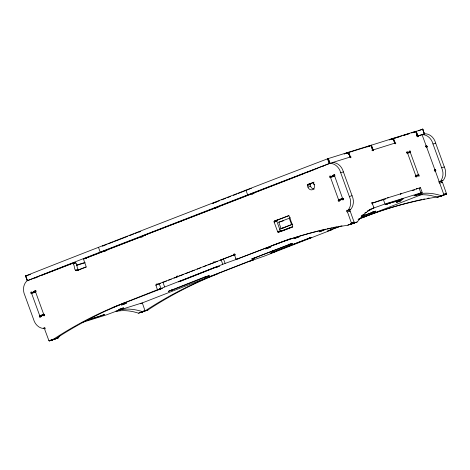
<?xml version="1.0" encoding="UTF-8"?>
<svg xmlns="http://www.w3.org/2000/svg" width="470" height="470" viewBox="0 0 470 470"><rect width="100%" height="100%" fill="white"/><g stroke="black" fill="none" stroke-linecap="round" stroke-linejoin="round"><path stroke-width="0.7" d="M41.783 315.875L40.473 316.386L39.739 315.728L31.655 293.515L31.813 292.581L35.984 291.03M43.093 315.37L44.409 314.859L43.669 314.207L35.585 291.988L35.744 291.059M115.908 311.052L117.741 311.093A113.235 62.798 68.8 0 1 138.574 313.208L144.977 310.652L142.351 303.021L140.383 303.785M339.322 200.467L338.588 199.815L330.416 177.184L330.657 176.667L334.593 175.14L330.475 176.843M332.707 162.92L332.948 162.403M341.291 199.703L343.253 198.945L342.518 198.287L334.405 175.316M30.48 274.445L25.539 275.978L31.061 273.775A695.812 21.855 -20 0 1 98.483 247.332L245.939 190.138A695.812 21.855 -20 0 1 320.987 161.322L328.33 158.543L348.376 152.304L350.032 157.103A0.846 0.47 68.8 0 0 350.708 157.755A0.846 0.47 68.8 0 0 350.867 156.821A0.846 0.47 68.8 0 0 350.132 156.163L348.975 152.991L349.134 152.057L370.636 145.359L371.376 146.011M434.227 170.704L435.537 170.193A0.846 0.47 68.8 0 0 434.803 169.541L426.719 147.321A0.846 0.47 68.8 0 1 425.979 146.669A0.846 0.47 68.8 0 1 426.137 145.735L422.183 135.043L421.649 134.767L418.065 135.883A0.846 0.47 68.8 0 1 417.906 136.817A0.846 0.47 68.8 0 1 417.172 136.165A0.846 0.47 68.8 0 1 417.331 135.231L416.185 132.082L415.445 131.43L393.936 138.104L393.772 139.038L394.929 142.21A0.846 0.47 68.8 0 1 395.664 142.862A0.846 0.47 68.8 0 1 395.505 143.797A0.846 0.47 68.8 0 1 394.771 143.144L393.132 138.356L370.43 145.477M398.495 200.144L397.92 200.802L399.353 200.267M402.426 198.616C398.313 201.853 391.451 202.047 386.604 204.291L385.365 204.72L390.876 202.617L386.34 204.256M441.471 181.091A0.846 0.705 72.7 0 0 442.429 182.266L446.5 193.728L446.236 194.251L441.353 195.767A113.235 62.798 68.8 0 0 420.521 193.652L415.028 195.379L416.59 195.179A113.235 62.798 68.8 0 1 437.423 197.288L443.598 195.068L443.839 194.551L435.379 171.127A0.846 0.47 68.8 0 1 434.644 170.475A0.846 0.47 68.8 0 1 434.803 169.541A0.846 0.705 72.7 0 1 435.719 170.011A0.846 0.705 72.7 0 1 435.49 171.068A0.846 0.705 72.7 0 1 434.533 170.786M112.101 307.785L160.846 288.88L161.269 288.263M274.092 221.664L274.515 221.047L288.645 215.683L289.22 216.247L292.687 225.764L292.481 226.722L278.193 232.174L277.611 231.61L274.151 222.093L274.092 221.664L276.783 220.824L277.206 220.207L289.003 215.63M288.797 244.183L288.374 244.8L251.55 259.058L292.51 243.413L288.251 244.823L291.353 243.724M312.714 182.53L313.425 182.707L314.236 184.651A4.071 3.384 72.7 0 1 312.468 189.704A4.071 3.384 72.7 0 1 307.921 187.107L307.421 184.704L314.06 182.107M314.295 189.052A4.071 3.384 72.7 0 1 310.605 186.267L310.106 183.864L313.525 182.419M235.858 258.676L236.804 259.211L283.645 241.304A541.963 450.665 72.7 0 1 347.829 225.201L351.266 223.838L351.525 223.315L347.453 211.853A0.846 0.705 72.7 0 1 346.455 210.883A0.846 0.705 72.7 0 1 347.589 210.442L350.696 209.385A11.991 9.97 72.7 0 0 352.048 195.702L343.388 171.903A11.715 9.741 72.7 0 0 332.502 162.544L332.19 162.661M347.829 225.201L353.951 223.003L354.215 222.48L349.48 209.191M409.376 151.892L410.322 152.433L418.406 174.646L418.041 175.698L415.351 176.532L415.721 175.486L407.631 153.267L406.691 152.732M416.12 200.849A541.963 450.665 72.7 0 0 378.614 211.717L363.498 217.117L375.93 212.552A541.963 450.665 72.7 0 1 440.114 196.454L443.551 195.091L443.756 194.133L446.441 193.299M103.565 314.724L99.07 316.715L100.504 316.187M107.442 249.864L83.889 258.8L83.631 259.54L86.045 266.314L85.916 266.913L76.451 270.702C73.367 270.35 75.306 264.058 72.433 263.241L27.031 280.819A11.991 9.97 72.7 0 0 24.834 295.336L33.499 319.142A11.715 9.741 72.7 0 0 43.217 328.465L45.02 328.06M86.357 258.277L86.574 257.959L83.889 258.8M158.537 289.303L123.751 303.062A541.963 450.665 72.7 0 0 52.91 339.593L49.632 340.868L48.921 340.691L44.674 329.294A0.846 0.705 72.7 0 0 44.809 327.884A0.846 0.705 72.7 0 0 43.675 328.324L43.675 328.477M169.388 290.83L172.578 289.937L168.307 291.353L205.525 276.666M179.422 281.348L182.613 280.455L178.341 281.871L215.554 267.189M181.761 280.314L182.472 280.49L218.245 266.349L216.229 266.978M120.696 309.607L120.355 309.748L142.962 302.656L250.821 260.556M141.206 311.939L141.917 312.115L145.195 310.846A541.963 450.665 72.7 0 1 216.036 274.31L253.512 259.716L251.497 260.345M271.355 252.825L270.626 253.124L310.529 237.603M54.99 338.741L51.712 340.01L58.286 337.918L60.248 335.274M350.432 223.949L350.961 224.225L357.135 222.005L363.398 214.702L367.687 211.288L373.527 208.116L373.668 207.135M369.796 209.432L384.995 203.992L422.195 192.471L420.462 187.706L383.262 199.233L372.228 203.169L373.961 207.928M158.813 289.461L157.45 289.82L155.834 284.943L234.413 254.705L236.146 259.469C242.361 257.266 238.549 258.853 238.39 258.77M157.45 289.82L225.112 263.406L236.146 259.469M348.364 152.315L348.029 152.45L348.775 154.495M420.462 187.706L419.704 188.129M422.195 192.471L418.758 193.975M347.677 210.548L348.012 210.219A11.991 9.97 72.7 0 0 349.363 196.542L340.697 172.737A11.715 9.741 72.7 0 0 329.811 163.378L214.496 208.093L217.316 207.217A0.846 0.705 72.7 0 0 217.416 207.417M438.739 182.131A0.846 0.705 72.7 0 1 439.873 181.69L440.296 181.473A11.991 9.97 72.7 0 0 441.647 167.79L432.982 143.99A11.715 9.741 72.7 0 0 422.095 134.632L421.79 134.749M439.961 181.802L442.981 180.633A11.991 9.97 72.7 0 0 444.332 166.956L435.672 143.15A11.715 9.741 72.7 0 0 424.786 133.791L422.095 134.632M99.587 316.404L87.367 320.352M439.662 196.595L443.827 194.739M208.122 276.007L172.443 289.972L171.732 289.796M374.584 211.441L361.365 216.694M418.629 130.783L422.818 129.115L412.014 132.798M422.724 129.133L424.375 133.956L422.8 129.115M145.024 235.282L103.911 250.974L106.725 250.116A0.846 0.705 72.7 0 0 106.825 250.31M393.096 138.386L390.864 139.261M213.386 262.836L213.65 262.724M119.268 310.106L120.69 309.601M328.33 158.543L330.063 163.302L322.72 166.08A695.812 21.855 -20 0 0 247.672 194.897L100.21 252.09A695.812 21.855 -20 0 0 32.794 278.534L27.278 280.731L25.639 275.955M212.839 203.287L213.703 202.958M249.817 188.94L238.137 193.505M144.96 235.311L143.902 235.711M217.369 207.164L142.21 236.146A0.846 0.705 72.7 0 1 141.664 237.233A0.846 0.705 72.7 0 1 140.847 236.222M412.554 132.587L412.214 132.722M176.685 277.071L177.337 276.818M394.565 143.256L394.906 143.109L372.164 150.236M440.114 196.454L446.236 194.251M140.272 231.499L140.618 231.346L140.166 231.487M250.868 188.599L251.209 188.452L250.357 188.734M344.152 153.925L344.692 153.719M411.503 132.928L411.438 132.998M214.549 262.448L214.89 262.295L214.244 262.507M251.55 260.574L251.891 260.421L250.31 261.003L264.822 255.939L332.484 229.525L331.121 229.877M87.25 257.701L106.725 250.116M76.451 270.702L86.474 267.001M278.557 232.151L292.516 226.916M103.617 245.681L107.037 244.359M108.4 243.824L113.188 241.968M114.557 241.439L127.546 236.398M129.597 235.605L133.697 234.013M135.066 233.484L138.486 232.157M219.678 200.667L214.208 202.787L216.224 202.159M221.728 199.868L225.835 198.275M227.198 197.747L230.617 196.419M233.355 195.361L236.774 194.034M345.409 153.473L349.134 152.057M345.673 153.508L348.952 152.233M346.278 153.408L348.904 152.392M347.583 153.085L348.893 152.58M366.706 146.887L370.636 145.359M366.97 146.922L370.901 145.394M368.415 146.511L371.041 145.494M393.936 138.104L389.407 139.849M391.081 139.449L393.701 138.433M142.21 236.146L217.528 207.106M108.717 249.341L143.591 235.817M219.314 206.442L254.899 192.671M255.492 192.412L305.042 173.189M306.399 172.666L311.152 170.822M312.509 170.299L314.548 169.505M315.905 168.977L317.262 168.454M322.009 166.609L323.366 166.086M412.431 132.74L415.709 131.465M413.882 132.329L415.85 131.565M371.958 150.347L373.268 149.842A0.846 0.47 68.6 0 1 373.11 150.776A0.846 0.47 68.6 0 1 372.369 150.118A0.846 0.47 68.6 0 1 372.528 149.19M417.037 136.594L418.394 136.065M416.637 134.855L417.131 136.218L424.786 133.791M31.625 292.757L35.556 291.236M31.578 292.916L35.508 291.388M330.428 176.996L334.358 175.475M31.566 293.098L35.497 291.576M330.416 177.184L334.346 175.657M31.655 293.515L35.585 291.988A0.846 0.705 72.7 0 0 35.949 290.942A0.846 0.705 72.7 0 0 35.009 290.401A0.846 0.705 72.7 0 0 34.639 291.453M406.48 152.844L409.587 151.781A0.846 0.47 68.8 0 1 409.746 150.846A0.846 0.47 68.8 0 1 410.48 151.499A0.846 0.47 68.8 0 1 410.322 152.433L407.631 153.267A0.846 0.47 68.8 0 1 406.897 152.615A0.846 0.47 68.8 0 1 407.055 151.681A0.846 0.47 68.8 0 1 407.796 152.339M284.955 227.38L281.072 228.59L278.763 222.245L290.531 217.78M39.944 316.11L43.875 314.583M338.788 200.191L342.724 198.669M40.073 316.251L44.004 314.724M338.923 200.332L342.853 198.81M40.214 316.345L44.145 314.824M339.058 200.432L342.994 198.904M43.305 315.252L40.684 316.269A0.846 0.705 72.7 0 1 40.314 317.315A0.846 0.705 72.7 0 1 39.368 316.78A0.846 0.705 72.7 0 1 39.739 315.728L43.669 314.207A0.846 0.705 72.7 0 1 44.615 314.747A0.846 0.705 72.7 0 1 44.245 315.793A0.846 0.705 72.7 0 1 43.305 315.252L44.65 314.835M342.154 199.339L339.528 200.355A0.846 0.705 72.7 0 1 339.164 201.401A0.846 0.705 72.7 0 1 338.218 200.86A0.846 0.705 72.7 0 1 338.588 199.815L342.518 198.287A0.846 0.705 72.7 0 1 343.464 198.828A0.846 0.705 72.7 0 1 343.094 199.873A0.846 0.705 72.7 0 1 342.154 199.339L343.494 198.916M281.072 228.59L292.751 224.149M415.145 176.65L418.247 175.58A0.846 0.47 68.8 0 0 418.987 176.232A0.846 0.47 68.8 0 0 419.146 175.298A0.846 0.47 68.8 0 0 418.406 174.646L415.721 175.486A0.846 0.47 68.8 0 0 415.562 176.42A0.846 0.47 68.8 0 0 416.297 177.072A0.846 0.47 68.8 0 0 416.455 176.138M279.591 229.301L292.698 224.219M281.248 231.375L292.787 226.904M160.452 283.392L157.738 284.45A0.846 0.705 72.7 0 0 156.71 283.951A0.846 0.705 72.7 0 0 156.522 285.155M162.491 282.605L166.562 281.025M168.595 280.238L171.315 279.18M174.029 278.128L176.062 277.341M179.417 276.037L183.5 274.457M185.538 273.663L189.621 272.077M190.984 271.554L194.386 270.232M197.112 269.175L200.514 267.859M203.234 266.801L206.636 265.48M207.999 264.951L212.763 263.106M215.43 262.072L217.469 261.279M220.183 260.227L223.579 258.911M224.936 258.382L235.106 254.54M290.965 238.408L237.779 258.817M368.128 210.454L370.748 209.438M367.235 211.083L369.197 210.319M89.318 319.312L103.723 314.906M387.509 203.645L389.477 202.887M89.459 319.406L91.421 318.642M387.65 203.745L403.419 198.704L401.973 199.251M364.902 212.851L366.218 212.34M362.088 215.207L363.398 214.702M118.663 310.177L121.671 309.565A113.235 62.798 68.8 0 1 142.51 311.68M416.203 194.768L418.964 193.851M120.114 309.765L106.326 314.906L82.197 322.438M116.319 311.34L120.25 309.812M415.169 195.42L419.099 193.899M361.401 216.47L375.741 211.13L371.47 212.552L373.245 211.858M340.544 226.223L327.643 231.005L339.88 226.276M358.774 218.95L422.224 194.339M358.087 219.42L366.183 216.282M350.561 224.09L357.135 222.005M51.853 340.104L58.286 337.918M350.702 224.19L354.633 222.662M52.117 340.145L56.048 338.617M350.961 224.225L354.897 222.704M141.047 312.18L144.977 310.652M138.574 313.208L144.93 310.811M437.423 197.288L443.78 194.891M141.917 312.115L147.886 310.006A541.963 450.665 72.7 0 1 218.726 273.475M37.048 277.141L38.411 276.618M41.806 275.303L75.118 262.407C77.996 263.224 76.058 269.51 79.136 269.868M102.513 246.074L103.106 245.857M107.642 249.793L108.035 249.605A0.846 0.705 72.7 0 1 108.088 249.823M400.634 194.304L400.452 194.374A0.846 0.47 68.8 0 1 400.552 193.47A0.846 0.47 68.8 0 1 401.257 193.899M139.766 231.634L139.044 231.916L139.719 231.945M103.224 245.869L102.812 246.016M389.289 139.837L390.206 139.514M370.289 209.385L369.684 209.602M161.439 288.621L158.161 289.72M161.562 288.633L162.291 288.333L160.846 288.88M361.406 215.977L364.567 214.902L361.16 216.224M87.244 320.34L86.527 320.622L92.032 318.531L87.49 320.17M310.746 237.755L307.339 238.878L311.598 237.468L310.864 237.767M103.841 314.918L104.575 314.624L103.124 315.164M271.478 252.837L274.897 251.703L271.707 252.601M344.815 153.731L344.24 153.931M367.217 146.752L366.812 146.899M213.615 203.046L212.898 203.293M254.987 192.583L252.807 193.246A0.846 0.705 72.7 0 1 252.261 194.333A0.846 0.705 72.7 0 1 251.438 193.323M217.827 207.047L218.632 206.712A0.846 0.705 72.7 0 1 218.685 207.141M177.46 276.83L176.743 277.077A0.846 0.705 72.7 0 1 177.108 276.031A0.846 0.705 72.7 0 1 178.054 276.566L177.913 276.613M415.48 195.244L414.047 195.779L418.024 194.504M345.897 153.367L366.012 147.104M401.791 135.953L390.693 139.414L400.411 136.4M403.178 135.525L409.423 133.58L403.19 135.536M329.811 163.378L350.109 157.062L348.335 152.309M252.807 193.246L254.822 192.618M178.424 222.099L181.109 221.264M340.697 172.737L343.388 171.903M432.982 143.99L435.672 143.15M334.834 175.116L333.488 175.533A0.846 0.705 72.7 0 1 333.853 174.488A0.846 0.705 72.7 0 1 334.799 175.028A0.846 0.705 72.7 0 1 334.434 176.074L330.498 177.601A0.846 0.705 72.7 0 1 329.558 177.061A0.846 0.705 72.7 0 1 329.922 176.009A0.846 0.705 72.7 0 1 330.868 176.55M427.118 146.364L425.773 146.787A0.846 0.705 72.8 0 1 426.143 145.735A0.846 0.705 72.8 0 1 427.083 146.276A0.846 0.705 72.8 0 1 426.719 147.321A0.846 0.47 68.8 0 0 426.878 146.393M407.055 152.709L409.746 151.875M330.657 176.667L331.855 176.291M407.237 152.785L409.928 151.945M407.402 152.909L410.087 152.069M307.709 184.469L310.394 183.635M307.421 184.704L310.106 183.864M307.327 184.88L310.018 184.046M307.286 185.086L309.971 184.252M307.339 185.515L310.03 184.681M307.921 187.107L310.605 186.267M83.76 258.941L86.445 258.101M72.433 263.241L75.306 262.425M72.797 263.335L75.488 262.495M72.962 263.459L75.652 262.618M73.197 263.817L75.882 262.983M34.78 278.105L36.143 277.682M76.498 265.109L84.823 262.519M76.704 265.344L85.117 262.724M75.506 270.168L78.196 269.328M75.74 270.526L78.425 269.692M75.905 270.649L78.59 269.815M76.081 270.726L78.772 269.886M349.363 196.542L352.048 195.702M415.774 175.915L418.464 175.081M441.647 167.79L444.332 166.956M415.733 176.121L418.418 175.281M415.645 176.297L418.329 175.463M434.439 170.587L435.778 170.169M276.483 220.283L279.168 219.443M274.515 221.047L277.206 220.207M274.227 221.276L276.912 220.442M274.139 221.458L276.824 220.618M274.151 222.093L276.836 221.253L276.783 220.824M278.763 222.245L283.469 220.777M277.611 231.61L280.302 230.776L281.248 231.316M277.846 231.974L280.537 231.14M278.011 232.098L280.696 231.263M278.193 232.174L280.878 231.334M385.829 198.933L372.675 203.028A0.846 0.47 68.8 0 0 371.935 202.376A0.846 0.47 68.8 0 0 371.776 203.31A0.846 0.47 68.8 0 0 372.516 203.962M412.425 190.644L414.499 189.998M347.453 211.853L350.144 211.012A0.846 0.705 72.7 0 1 349.187 209.837M442.429 182.266L439.738 183.1A0.846 0.705 72.7 0 1 439.562 183.141M271.208 245.869L286.33 240.464A541.963 450.665 72.7 0 1 318.043 231.005M351.472 222.886L354.157 222.046L354.492 222.569M351.525 223.315L354.215 222.48M443.809 194.568L446.5 193.728M351.484 223.52L354.169 222.68M443.768 194.768L446.453 193.934M351.396 223.697L354.08 222.862M443.68 194.95L446.365 194.11M351.266 223.838L353.951 223.003M215.466 267.365L218.15 266.531M288.668 244.564L290.008 244.147M307.75 238.619L310.441 237.779L274.21 251.691M270.685 251.662L273.37 250.821M159.213 289.097L161.228 288.468M159.118 289.273L161.134 288.645M250.733 260.733L253.418 259.898M205.431 276.848L206.776 276.43M123.751 303.062L126.442 302.228A541.963 450.665 72.7 0 0 55.601 338.758L52.91 339.593M48.921 340.691L50.936 340.063M49.086 340.815L51.776 339.974M141.37 312.062L144.748 310.981M145.195 310.846L147.886 310.006M49.268 340.885L52.323 340.027L49.632 340.868M141.552 312.139L144.607 311.281M155.717 285.061L156.146 284.979M331.779 229.624L331.227 229.572M328.724 230.482L329.088 230.464M252.619 258.547L255.809 257.648L254.963 257.507M417.718 136.294L418.118 136.429M442.652 180.962L442.564 180.856A0.846 0.705 72.7 0 0 442.399 180.733M350.367 209.714L350.279 209.602A0.846 0.705 72.7 0 0 349.404 209.52M32.013 292.469L31.948 292.346A0.846 0.705 72.7 0 0 30.991 292.058A0.846 0.705 72.7 0 0 30.762 293.121A0.846 0.705 72.7 0 0 31.678 293.591M422.642 129.191L424.375 133.956M416.179 131.177L417.912 135.936M416.003 131.236L417.736 135.994M415.809 131.306L417.542 136.065M415.603 131.377L417.337 136.141M419.099 188.065L420.832 192.823M392.832 138.497L393.819 141.217M371.394 145.124L373.127 149.889M371.224 145.183L372.957 149.948M371.024 145.254L372.757 150.012M370.818 145.33L372.551 150.089M383.262 199.233L384.995 203.992M328.154 158.601L329.887 163.36M327.96 158.672L329.693 163.431M327.755 158.743L329.488 163.507M327.549 158.819L329.282 163.584M289.25 218.174L291.559 224.525M276.836 221.253L280.302 230.776M245.939 190.138L247.672 194.897M223.379 258.647L225.112 263.406M221.035 259.552L222.768 264.316M162.879 282.112L164.612 286.87M159.154 283.557L160.887 288.316M98.483 247.332L100.21 252.09M25.727 275.89L27.46 280.649M25.609 275.937L27.313 280.731M213.539 263.036A0.846 0.705 72.7 0 1 213.727 261.831A0.846 0.705 72.7 0 1 214.755 262.33M416.52 189.14A0.846 0.47 68.8 0 1 416.679 188.441A0.846 0.47 68.8 0 1 417.266 188.693M387.844 198.076A0.846 0.47 68.8 0 1 388.009 197.376A0.846 0.47 68.8 0 1 388.596 197.629M333.348 175.827A0.846 0.47 68.8 0 1 333.406 176.038M105.251 250.246A0.846 0.705 72.7 0 1 105.063 251.45A0.846 0.705 72.7 0 1 104.035 250.951M215.942 207.546A0.846 0.705 72.7 0 1 215.577 208.592A0.846 0.705 72.7 0 1 214.631 208.057M233.76 254.963A0.846 0.705 72.7 0 1 234.125 253.912A0.846 0.705 72.7 0 1 235.071 254.452A0.846 0.705 72.7 0 1 234.706 255.498M318.684 230.846A541.963 450.665 72.7 0 1 323.836 229.601M324.482 229.448A541.963 450.665 72.7 0 1 325.775 229.154M327.067 228.861A541.963 450.665 72.7 0 1 330.304 228.15M330.951 228.009A541.963 450.665 72.7 0 1 332.249 227.733M333.547 227.462A541.963 450.665 72.7 0 1 336.796 226.81M340.703 226.058A541.963 450.665 72.7 0 1 342.007 225.817M348.546 224.684A541.963 450.665 72.7 0 1 350.514 224.366M144.901 235.305A0.846 0.705 72.7 0 1 144.96 235.74M441.559 180.909A0.846 0.705 72.7 0 1 441.853 180.68M416.767 200.702A541.963 450.665 72.7 0 1 421.943 199.538M423.235 199.257A541.963 450.665 72.7 0 1 424.533 198.986M427.782 198.317A541.963 450.665 72.7 0 1 429.081 198.058M440.831 195.937A541.963 450.665 72.7 0 1 442.799 195.614M314.765 184.763A2.532 2.109 72.7 0 1 312.873 182.442M121.554 305.007L126.271 303.297L121.554 305.007M118.751 309.577L123.469 307.873L118.751 309.577M205.02 277.106L209.279 275.696L205.02 277.106M215.049 267.624L219.314 266.22L215.049 267.624M265.673 248.9L270.385 247.197L265.673 248.9M294.496 238.466L299.214 236.763L294.496 238.466M319.295 231.792L324.012 230.089L319.295 231.792M370.019 214.032L374.737 212.328L370.019 214.032M396.551 202.37L401.268 200.667L396.551 202.37"/></g></svg>
